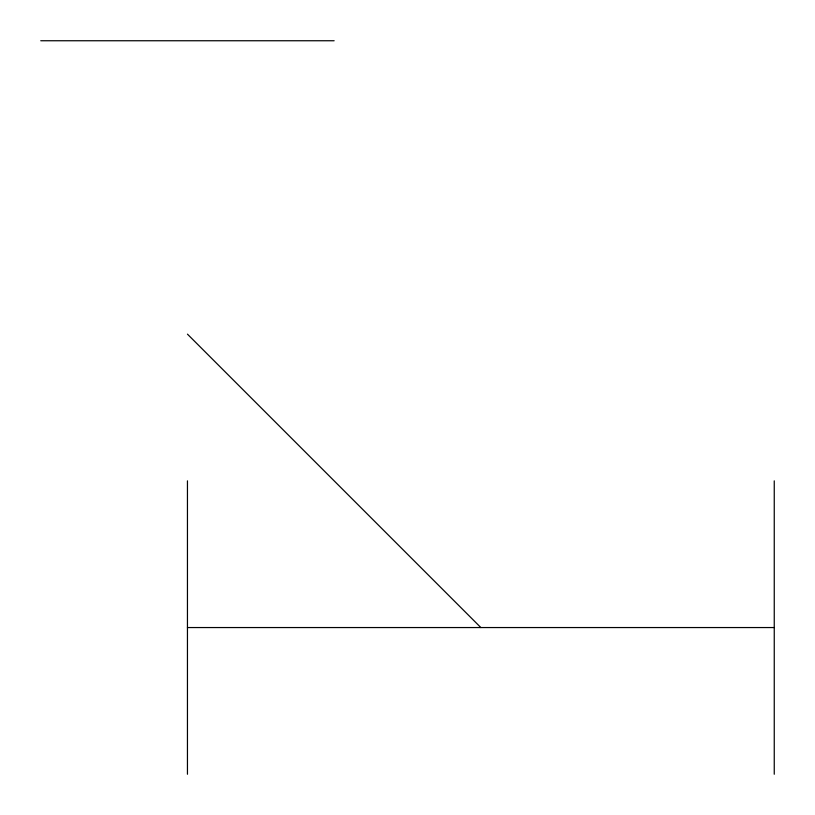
<?xml version="1.0" encoding="UTF-8"?>
<svg xmlns="http://www.w3.org/2000/svg" width="815" height="815" viewBox="0 0 815 815"><rect width="100%" height="100%" fill="white"/><g stroke="black" fill="none" stroke-linecap="round" stroke-linejoin="round"><path stroke-width="1.22" d="M40.75 40.75L334.15 40.75M187.45 627.55L774.25 627.55M187.45 334.15L480.85 627.55M774.25 480.85L774.25 774.25M187.45 480.85L187.45 774.25"/></g></svg>
